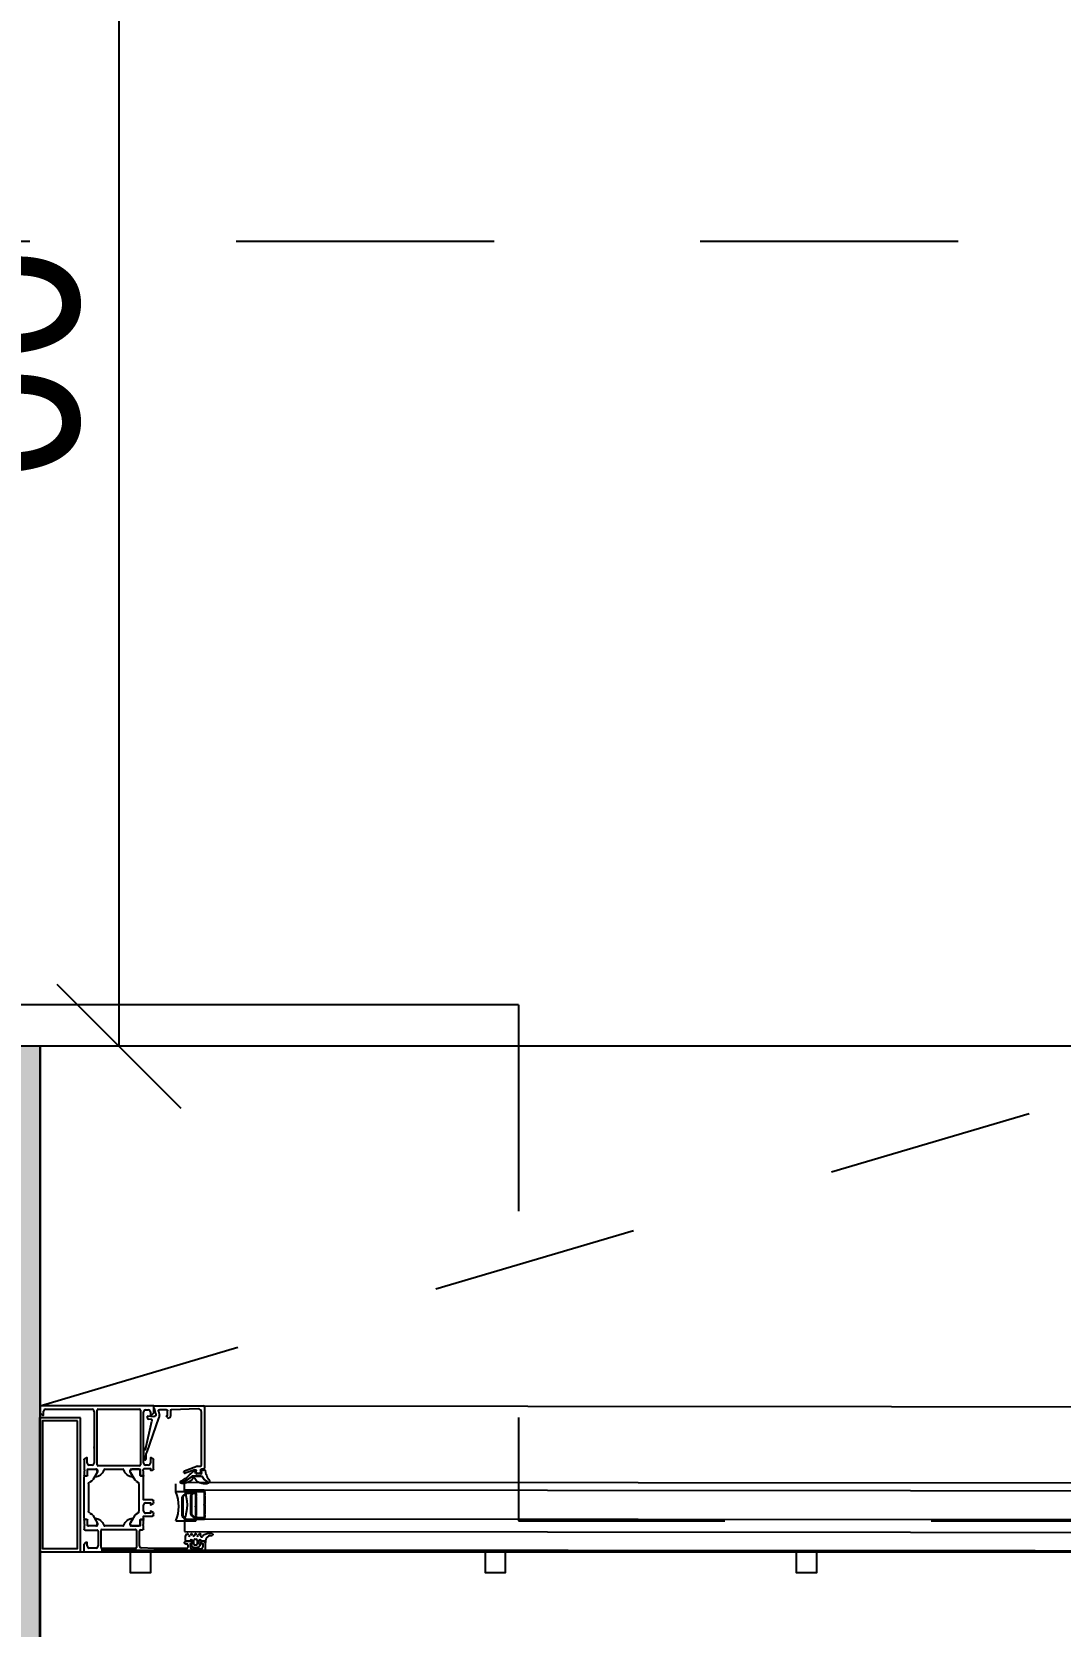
# Model space of a CAD drawing. Header units: metres. Extents: x 493 to 630, y -132 to -15.
# Drawn here: x 515.229 to 515.728, y -92.476 to -91.703 of the extents above; entities that cross this region are included whole.
import ezdxf

# ---------------------------------------------------------------- set-up
doc = ezdxf.new("R2010")
doc.units = ezdxf.units.M
doc.header["$MEASUREMENT"] = 0
doc.header["$PDMODE"] = 3
doc.linetypes.add('HIDDEN', pattern=[0.375, 0.25, -0.125])
doc.linetypes.add('HIDDEN2', pattern=[0.1875, 0.125, -0.0625])
for name, color, linetype in [('a_caramida', 2, 'Continuous'), ('a_cote_50', 9, 'Continuous'), ('a_grinzi', 253, 'HIDDEN'), ('a_pereti_hasuri', 253, 'Continuous'), ('a_punctat', 40, 'HIDDEN2'), ('a_sticla', 4, 'Continuous'), ('a_tamplarie_ferestre', 6, 'Continuous'), ('a_vederi', 74, 'Continuous'), ('a_vederi subtiri', 124, 'Continuous')]:
    doc.layers.add(name, color=color, linetype=linetype)
doc.layers.add('a_suprafete', color=7, linetype='Continuous', plot=False)
doc.styles.get("Standard").update_dxf_attribs({"font": 'ARIALN.TTF'})
doc.dimstyles.new('50 cote', dxfattribs={"dimtxt": 0.09, "dimasz": 0.06, "dimexe": 0, "dimexo": 0, "dimgap": 0.018, "dimtad": 1, "dimdec": 1, "dimlfac": 100, "dimrnd": 0.5, "dimdsep": 46, "dimtxsty": 'Standard', "dimblk": 'OBLIQUE', "dimcen": 0.00045, "dimclrd": 256, "dimclrt": 4, "dimadec": 1, "dimazin": 0, "dimtfac": 1, "dimtdec": 1, "dimtix": 1, "dimtofl": 0, "dimtmove": 0, "dimatfit": 3, "dimldrblk": 'OBLIQUE', "dimfxl": 0, "dimtolj": 1, "dimtzin": 0, "dimarcsym": 0})

# ---------------------------------------------------------------- blocks, each defined once
blk = doc.blocks.new('_Oblique')
at = {"color": 0, "linetype": 'ByBlock', "lineweight": -2}
blk.add_line((-0.5, -0.5), (0.5, 0.5), dxfattribs=at)
blk = doc.blocks.new('*D540')
at = {"layer": 'a_cote_50', "lineweight": -2, "ltscale": 0.3}
blk.add_line((514.92846, -91.42049), (517.47846, -91.42049), dxfattribs=at)
at = {"layer": 'Defpoints', "color": 0, "ltscale": 0.3}
for p in [(517.47846, -91.42049), (514.92846, -91.53453), (517.47846, -91.80453)]:
    blk.add_point(p, dxfattribs=at)
at = {"layer": 'a_cote_50', "lineweight": -2, "ltscale": 0.3, "xscale": 0.06, "yscale": 0.06, "zscale": 0.06, "rotation": 180}
blk.add_blockref('_Oblique', (514.92846, -91.42049), dxfattribs=at)
at = {"layer": 'a_cote_50', "lineweight": -2, "ltscale": 0.3, "xscale": 0.06, "yscale": 0.06, "zscale": 0.06}
blk.add_blockref('_Oblique', (517.47846, -91.42049), dxfattribs=at)
at = {"layer": 'a_cote_50', "color": 4, "ltscale": 0.3, "char_height": 0.09, "attachment_point": 5}
for s, insert in [('\\A1;255', (516.20346, -91.35654)), ('\\A1;42.5', (516.20346, -91.48444))]:
    blk.add_mtext(s, dxfattribs=dict(at, insert=insert))
blk = doc.blocks.new('*D549')
at = {"layer": 'a_cote_50', "lineweight": -2, "ltscale": 0.3}
blk.add_line((515.27161, -91.53453), (515.27161, -92.19453), dxfattribs=at)
at = {"layer": 'Defpoints', "color": 0, "ltscale": 0.3}
for p in [(514.92846, -91.53453), (514.92846, -92.19453), (515.27161, -92.19453)]:
    blk.add_point(p, dxfattribs=at)
at = {"layer": 'a_cote_50', "lineweight": -2, "ltscale": 0.3, "xscale": 0.06, "yscale": 0.06, "zscale": 0.06}
for p, rotation in [((515.27161, -91.53453), 90), ((515.27161, -92.19453), 270)]:
    blk.add_blockref('_Oblique', p, dxfattribs=dict(at, rotation=rotation))
at = {"layer": 'a_cote_50', "color": 4, "ltscale": 0.3, "insert": (515.20766, -91.86453), "char_height": 0.09, "attachment_point": 5, "rotation": 90}
blk.add_mtext('\\A1;66', dxfattribs=at)
blk = doc.blocks.new('__4FAFA3F2_FC5C_44BB_A64D_ECB77A95FE74_')
at = {"layer": 'a_vederi subtiri'}
for p, q in [((-125.45, 67), (-125.45, 71)), ((-125.01, 71), (-125.01, 67)), ((-125.01, 66.81), (-125.01, 70.75)), ((-124.7, 66.81), (-124.7, 70.75)), ((-124.36, 71.5), (-123.26, 71.5)), ((-124.36, 71.14), (-119.03, 71.14)), ((-123.26, 71.5), (-123.04, 71.25)), ((-123.04, 71.25), (-122.83, 71.5)), ((-122.83, 71.5), (-118.89, 71.5)), ((-118.01, 71.5), (-114.08, 71.5)), ((-117.87, 71.14), (-112.54, 71.14)), ((-114.08, 71.5), (-113.86, 71.25)), ((-113.86, 71.25), (-113.64, 71.5)), ((-113.64, 71.5), (-112.54, 71.5)), ((-112.2, 70.75), (-112.2, 66.81)), ((-111.89, 67), (-111.89, 71)), ((-111.89, 70.75), (-111.89, 66.81)), ((-111.45, 71), (-111.45, 67)), ((-125.45, 61.5), (-125.45, 67)), ((-125.01, 67), (-125.01, 66.81)), ((-124.82, 66.28), (-123.45, 64.72)), ((-123.45, 64.72), (-124.82, 66.28)), ((-123.23, 64.97), (-124.6, 66.53)), ((-113.91, 64.86), (-122.99, 64.86)), ((-122.99, 64.5), (-113.91, 64.5)), ((-113.91, 64.5), (-122.99, 64.5)), ((-112.3, 66.53), (-113.67, 64.97)), ((-113.45, 64.72), (-112.08, 66.28)), ((-112.08, 66.28), (-113.45, 64.72)), ((-111.89, 66.81), (-111.89, 67)), ((-111.45, 67), (-111.45, 61.5))]:
    blk.add_line(p, q, dxfattribs=at)
at = {"layer": 'a_vederi subtiri', "extrusion": (2e-16, 2e-16, -1)}
for centre, radius, start, end in [((125.23, 71.03), 0.221, 352.37185, 187.62815), ((124.31, 70.79), 0.708, 356.44057, 85.93128), ((124.33, 70.77), 0.368, 356.44057, 85.93128), ((118.45, 71.68), 0.787, 223.03501, 316.96499), ((118.45, 71.76), 0.512, 210.75551, 329.24449), ((112.59, 70.79), 0.708, 94.06872, 183.55943), ((112.57, 70.77), 0.368, 94.06872, 183.55943), ((111.67, 71.03), 0.221, 352.37185, 187.62815), ((125.23, 66.97), 0.221, 172.37185, 7.62815), ((125.23, 66.97), 0.221, 172.37185, 7.62815), ((118.45, 44.3), 18.57, 67.85274, 112.14726), ((124.2, 66.8), 0.808, 319.63799, 0.51725), ((124.2, 66.8), 0.808, 319.63799, 0.51725), ((124.28, 66.81), 0.42, 319.63799, 0.51725), ((122.98, 65.12), 0.618, 270.77303, 319.8915), ((122.98, 65.12), 0.618, 270.77303, 319.8915), ((122.99, 65.18), 0.321, 270.77303, 319.8915), ((113.91, 65.18), 0.321, 220.1085, 269.22697), ((113.92, 65.12), 0.618, 220.1085, 269.22697), ((113.92, 65.12), 0.618, 220.1085, 269.22697), ((112.62, 66.81), 0.42, 179.48275, 220.36201), ((112.7, 66.8), 0.808, 179.48275, 220.36201), ((112.7, 66.8), 0.808, 179.48275, 220.36201), ((111.67, 66.97), 0.221, 172.37185, 7.62815), ((111.67, 66.97), 0.221, 172.37185, 7.62815)]:
    blk.add_arc(centre, radius, start, end, dxfattribs=at)
blk = doc.blocks.new('tampalrie subsol')
at = {"layer": 'a_punctat', "ltscale": 0.5}
blk.add_line((515.23343, -92.36881), (516.16597, -92.09327), dxfattribs=at)
at = {"layer": 'a_sticla'}
for points in [[(515.30344, -92.40581), (516.18309, -92.40651), (516.18309, -92.41051), (515.30344, -92.40981)], [(515.30344, -92.42981), (516.18309, -92.43051), (516.18309, -92.42451), (515.30344, -92.42381)]]:
    blk.add_lwpolyline(points, close=True, dxfattribs=at)
at = {"layer": 'a_tamplarie_ferestre', "extrusion": (8.75965e-20, 1.5e-15, -1)}
blk.add_line((515.28858, -92.36883), (515.31265, -92.36883), dxfattribs=at)
at = {"layer": 'a_tamplarie_ferestre', "extrusion": (2.00012e-16, 2.00051e-16, -1)}
for points in [[(-515.28688, -92.37183), (-515.28688, -92.37333), (-515.28748, -92.37333), (-515.28858, -92.37223), (-515.28858, -92.36883), (-515.23343, -92.36881), (-515.23343, -92.37221), (-515.23453, -92.37331), (-515.23513, -92.37331), (-515.23513, -92.37151)], [(-515.23613, -92.37051), (-515.25858, -92.37053)], [(-515.25958, -92.37153), (-515.25957, -92.38859)], [(-515.26107, -92.39739), (-515.26108, -92.37093)], [(-515.26158, -92.37043), (-515.28158, -92.37043)], [(-515.28208, -92.37093), (-515.28207, -92.3974)], [(-515.28357, -92.3886), (-515.28358, -92.37183)], [(-515.28458, -92.37083), (-515.28588, -92.37083)], [(-515.25957, -92.38959), (-515.25957, -92.39659)], [(-515.28357, -92.3966), (-515.28357, -92.3896)], [(-515.25477, -92.39509), (-515.25477, -92.39959)], [(-515.25477, -92.40059), (-515.25477, -92.40247)], [(-515.25497, -92.39987), (-515.25497, -92.40032)], [(-515.25627, -92.39659), (-515.25627, -92.39409), (-515.25577, -92.39409)], [(-515.25635, -92.40247), (-515.25635, -92.39971)], [(-515.25638, -92.4025), (-515.25638, -92.4001)], [(-515.25647, -92.39959), (-515.26077, -92.39959)], [(-515.25689, -92.3996), (-515.26036, -92.3996)], [(-515.25857, -92.39759), (-515.25727, -92.39759)], [(-515.26127, -92.40009), (-515.26127, -92.40079), (-515.25989, -92.40319)], [(-515.28157, -92.3979), (-515.26157, -92.39789)], [(-515.2648, -92.39959), (-515.27353, -92.39959)], [(-515.27846, -92.4032), (-515.27707, -92.40079), (-515.27707, -92.40009)], [(-515.27757, -92.39959), (-515.28187, -92.39959)], [(-515.28146, -92.3996), (-515.27799, -92.3996)], [(-515.28196, -92.40251), (-515.28196, -92.40011)], [(-515.28199, -92.39971), (-515.28199, -92.40248)], [(-515.28337, -92.40032), (-515.28337, -92.39987)], [(-515.28357, -92.40248), (-515.28357, -92.4006)], [(-515.28387, -92.3993), (-515.28687, -92.3993), (-515.28687, -92.4001), (-515.28787, -92.4001)], [(-515.28587, -92.3976), (-515.28457, -92.3976)], [(-515.28737, -92.3941), (-515.28687, -92.3941), (-515.28687, -92.3966)], [(-515.28837, -92.3996), (-515.28837, -92.3951)], [(-515.25477, -92.42338), (-515.25477, -92.4033)], [(-515.25507, -92.40277), (-515.25605, -92.40277)], [(-515.25527, -92.4028), (-515.25608, -92.4028)], [(-515.25697, -92.40671), (-515.25697, -92.41998)], [(-515.25836, -92.40534), (-515.25747, -92.40584)], [(-515.26106, -92.40113), (-515.25896, -92.40477)], [(-515.27729, -92.40113), (-515.27938, -92.40477)], [(-515.2783, -92.40339), (-515.27834, -92.40339)], [(-515.27998, -92.40534), (-515.28086, -92.40584)], [(-515.28137, -92.40671), (-515.28137, -92.41998)], [(-515.28307, -92.40281), (-515.28226, -92.40281)], [(-515.28229, -92.40278), (-515.28327, -92.40278)], [(-515.28787, -92.4144), (-515.28357, -92.4144), (-515.28357, -92.40331)], [(-515.28457, -92.4159), (-515.28687, -92.4159), (-515.28687, -92.4169), (-515.28763, -92.41669)], [(-515.28837, -92.41573), (-515.28837, -92.4149)], [(-515.25747, -92.42085), (-515.25836, -92.42135)], [(-515.25896, -92.42192), (-515.26106, -92.42555)], [(-515.25989, -92.4235), (-515.26127, -92.42589), (-515.26127, -92.42659)], [(-515.27707, -92.42659), (-515.27707, -92.42589), (-515.27845, -92.4235)], [(-515.27938, -92.42192), (-515.27728, -92.42555)], [(-515.28086, -92.42085), (-515.27998, -92.42135)], [(-515.28357, -92.4199), (-515.28357, -92.4169)], [(-515.28357, -92.42339), (-515.28357, -92.4224), (-515.28787, -92.4224)], [(-515.28763, -92.4201), (-515.28687, -92.4199), (-515.28687, -92.4209), (-515.28457, -92.4209)], [(-515.28837, -92.4219), (-515.28837, -92.42106)], [(-515.25477, -92.42421), (-515.25477, -92.42609)], [(-515.25477, -92.42709), (-515.25477, -92.42859)], [(-515.25497, -92.42637), (-515.25497, -92.42682)], [(-515.25605, -92.42391), (-515.25507, -92.42391)], [(-515.25608, -92.42388), (-515.25527, -92.42388)], [(-515.25527, -92.42909), (-515.26107, -92.42909)], [(-515.25635, -92.42697), (-515.25635, -92.42421)], [(-515.25638, -92.42658), (-515.25638, -92.42418)], [(-515.26077, -92.42709), (-515.25647, -92.42709)], [(-515.26036, -92.42708), (-515.25688, -92.42708)], [(-515.26157, -92.42959), (-515.26157, -92.43679)], [(-515.26297, -92.43749), (-515.26297, -92.42929)], [(-515.26347, -92.42879), (-515.27967, -92.42879)], [(-515.27357, -92.42709), (-515.26477, -92.42709)], [(-515.28187, -92.4271), (-515.27757, -92.42709)], [(-515.27798, -92.42708), (-515.28146, -92.42708)], [(-515.28017, -92.42929), (-515.28017, -92.43749)], [(-515.28157, -92.43665), (-515.28157, -92.4295)], [(-515.28196, -92.42659), (-515.28196, -92.42419)], [(-515.28199, -92.42422), (-515.28199, -92.42698)], [(-515.28207, -92.429), (-515.28307, -92.429)], [(-515.28226, -92.42389), (-515.28307, -92.42389)], [(-515.28327, -92.42392), (-515.28229, -92.42392)], [(-515.28337, -92.42682), (-515.28337, -92.42637)], [(-515.28357, -92.4261), (-515.28357, -92.42422)], [(-515.28357, -92.4285), (-515.28357, -92.4271)], [(-515.25627, -92.43679), (-515.25627, -92.43509), (-515.25567, -92.43509), (-515.25457, -92.43619), (-515.25457, -92.43959), (-515.31307, -92.4396)], [(-515.26057, -92.43779), (-515.25727, -92.43779)], [(-515.27967, -92.43799), (-515.26347, -92.43799)], [(-515.30447, -92.438), (-515.28857, -92.438), (-515.28251, -92.43765)], [(-515.30347, -92.4351), (-515.30347, -92.4353)], [(-515.30677, -92.4346), (-515.30397, -92.4346)], [(-515.30397, -92.4358), (-515.30447, -92.4358)], [(-515.30497, -92.4363), (-515.30497, -92.4375)], [(-515.30627, -92.4373), (-515.30627, -92.4356), (-515.30727, -92.4356), (-515.30727, -92.4351)], [(-515.31127, -92.4383), (-515.30727, -92.4383)], [(-515.31127, -92.4351), (-515.31127, -92.4356), (-515.31227, -92.4356), (-515.31227, -92.4373)], [(-515.31307, -92.4346), (-515.31177, -92.4346)], [(-515.31357, -92.4391), (-515.31357, -92.4351)]]:
    blk.add_lwpolyline(points, dxfattribs=at)
at = {"layer": 'a_tamplarie_ferestre', "extrusion": (8.75965e-20, 1.5e-15, -1)}
for points in [[(-515.31315, -92.36929), (-515.31314, -92.3991)], [(-515.28557, -92.37482), (-515.28557, -92.37388)], [(-515.28568, -92.37378), (-515.28852, -92.37404)], [(-515.28958, -92.37278), (-515.28887, -92.37016)], [(-515.29076, -92.37142), (-515.29128, -92.37336)], [(-515.29477, -92.37079), (-515.29124, -92.37079)], [(-515.29504, -92.37432), (-515.29467, -92.37369), (-515.29527, -92.37369), (-515.29527, -92.37129)], [(-515.28376, -92.39296), (-515.28376, -92.38967)], [(-515.28416, -92.39479), (-515.28416, -92.39367)], [(-515.30347, -92.40031), (-515.30946, -92.39813)], [(-515.30847, -92.39987), (-515.30381, -92.40157)], [(-515.30914, -92.4011), (-515.30914, -92.40034)], [(-515.31114, -92.4001), (-515.31114, -92.4011)], [(-515.31264, -92.3996), (-515.31164, -92.3996)], [(-515.30314, -92.4011), (-515.30314, -92.40078)], [(-515.31064, -92.4016), (-515.30964, -92.4016)]]:
    blk.add_lwpolyline(points, dxfattribs=at)
at = {"layer": 'a_tamplarie_ferestre'}
for points in [[(515.25309, -92.37461), (515.23309, -92.37461), (515.23307, -92.43958), (515.25307, -92.43958)], [(515.25159, -92.37611), (515.23459, -92.37611), (515.23457, -92.43808), (515.25157, -92.43808)]]:
    blk.add_lwpolyline(points, close=True, dxfattribs=at)
at = {"layer": 'a_tamplarie_ferestre', "extrusion": (8.75965e-20, 1.5e-15, -1)}
for points in [[(-515.28393, -92.3896), (-515.28428, -92.38998, -0.49304), (-515.28459, -92.39002), (-515.28759, -92.37627, -0.637079), (-515.28728, -92.37542), (-515.28603, -92.37532)], [(-515.29089, -92.37481), (-515.28524, -92.39121, -0.198912), (-515.28466, -92.39263), (-515.28466, -92.39479)], [(-515.30963, -92.3981), (-515.31114, -92.3981, -0.414205), (-515.31164, -92.3976), (-515.31165, -92.37186, -0.426752), (-515.31009, -92.37036), (-515.29705, -92.37077, -0.401735), (-515.29657, -92.37127), (-515.29657, -92.3741)]]:
    blk.add_lwpolyline(points, format="xyb", dxfattribs=at)
at = {"layer": 'a_tamplarie_ferestre'}
for centre, radius, start, end in [((515.31265, -92.36933), 0.0005, 359.99687, 89.99634), ((515.23613, -92.37151), 0.001, 89.99997, 179.99345), ((515.25858, -92.37153), 0.001, 359.997, 89.99631), ((515.26158, -92.37093), 0.0005, 89.99697, 179.99634), ((515.28158, -92.37093), 0.0005, 359.99697, 89.99634), ((515.28458, -92.37183), 0.001, 89.99979, 179.99395), ((515.28567, -92.37388), 0.0001, 84.94328, 179.99665), ((515.28607, -92.37482), 0.0005, 179.99682, 264.99689), ((515.28588, -92.37183), 0.001, 0.00204, 89.9917), ((515.28983, -92.37375), 0.0015, 314.99586, 14.99645), ((515.29577, -92.37398), 0.000809, 205.09356, 351.17728), ((515.25905, -92.38909), 0.000725, 316.39252, 43.60079), ((515.2841, -92.3891), 0.000725, 136.38508, 223.60823), ((515.28386, -92.38967), 0.0001, 42.1407, 179.99665), ((515.25469, -92.39986), 0.000279, 358.83206, 73.57678), ((515.25469, -92.40033), 0.000279, 286.42125, 1.15952), ((515.25727, -92.39659), 0.001, 179.99773, 269.99547), ((515.25647, -92.39971), 0.00012, 89.99655, 179.99665), ((515.25689, -92.40011), 0.000505, 89.42908, 179.42969), ((515.25857, -92.39659), 0.001, 269.99487, 359.99843), ((515.26022, -92.40059), 0.001, 327.26964, 81.81505), ((515.26077, -92.40009), 0.0005, 359.99605, 89.99813), ((515.26157, -92.39739), 0.0005, 179.99697, 269.99634), ((515.2648, -92.40009), 0.0005, 89.99665, 163.04225), ((515.27353, -92.40009), 0.0005, 17.28621, 89.99665), ((515.27757, -92.40009), 0.0005, 89.99518, 179.99726), ((515.28157, -92.3974), 0.0005, 269.99697, 359.99634), ((515.28187, -92.39971), 0.00012, 359.99665, 89.99675), ((515.28365, -92.39986), 0.000279, 106.41653, 181.16124), ((515.28365, -92.40033), 0.000279, 178.83378, 253.57206), ((515.28457, -92.3966), 0.001, 180.00002, 269.99329), ((515.28387, -92.3996), 0.0003, 90.02579, 179.97102), ((515.28408, -92.39297), 0.000319, 178.9604, 239.24281), ((515.28441, -92.3948), 0.00025, 176.44126, 3.55205), ((515.28587, -92.3966), 0.001, 270.00167, 359.99165), ((515.30364, -92.40078), 0.0005, 110.00691, 179.99665), ((515.30963, -92.3986), 0.0005, 89.99665, 110.00691), ((515.31264, -92.3991), 0.0005, 269.99781, 359.99572), ((515.25527, -92.4033), 0.0005, 89.99635, 179.99696), ((515.25766, -92.40402), 0.0015, 297.99091, 329.99666), ((515.28037, -92.40671), 0.001, 359.99417, 60.68782), ((515.28226, -92.40251), 0.0003, 179.99417, 269.99417), ((515.30364, -92.4011), 0.0005, 179.99665, 290.00807), ((515.30964, -92.4011), 0.0005, 179.99754, 269.99576), ((515.31064, -92.4011), 0.0005, 269.99735, 359.99618), ((515.28457, -92.4169), 0.001, 90.00296, 179.98991), ((515.25527, -92.42338), 0.0005, 179.99635, 269.99696), ((515.25766, -92.42267), 0.0015, 29.99665, 62.0024), ((515.28037, -92.41998), 0.001, 299.30053, 359.99417), ((515.28457, -92.4199), 0.001, 179.99518, 269.99857), ((515.25469, -92.42636), 0.000279, 358.83378, 73.57206), ((515.25469, -92.42683), 0.000279, 286.41653, 1.16124), ((515.25647, -92.42697), 0.00012, 179.99665, 269.99665), ((515.25688, -92.42658), 0.0005, 179.99635, 269.99696), ((515.26021, -92.42609), 0.001, 278.17826, 32.72367), ((515.26077, -92.42659), 0.0005, 269.99665, 359.99665), ((515.26107, -92.42959), 0.0005, 359.99624, 89.99707), ((515.26347, -92.42929), 0.0005, 89.99665, 179.99665), ((515.26477, -92.42659), 0.0005, 197.74365, 269.99665), ((515.27357, -92.42659), 0.0005, 269.99665, 342.24966), ((515.27757, -92.42659), 0.0005, 179.99665, 269.99665), ((515.27967, -92.42929), 0.0005, 359.99665, 89.99665), ((515.28207, -92.4295), 0.0005, 89.99665, 179.99665), ((515.28187, -92.42698), 0.00012, 269.99665, 359.99665), ((515.28226, -92.42419), 0.0003, 89.99417, 179.99417), ((515.28365, -92.42636), 0.000279, 106.42125, 181.15952), ((515.28365, -92.42683), 0.000279, 178.83206, 253.57678), ((515.25727, -92.43679), 0.001, 179.99487, 269.99843), ((515.26057, -92.43679), 0.001, 269.99779, 359.99552), ((515.26347, -92.43749), 0.0005, 179.99665, 269.99665), ((515.27967, -92.43749), 0.0005, 269.99665, 359.99665), ((515.28257, -92.43665), 0.001, 179.99598, 266.72738), ((515.30447, -92.4363), 0.0005, 359.99697, 89.99634), ((515.30447, -92.4375), 0.0005, 269.99624, 359.99708), ((515.30727, -92.4373), 0.001, 179.99394, 269.99761), ((515.31127, -92.4373), 0.001, 269.99913, 359.99418)]:
    blk.add_arc(centre, radius, start, end, dxfattribs=at)
at = {"layer": 'a_tamplarie_ferestre', "extrusion": (8.75965e-20, 1.5e-15, -1)}
for centre, radius, start, end in [((-515.28861, -92.37304), 0.001, 165.00317, 275.00343), ((-515.28839, -92.37029), 0.0005, 113.24295, 164.99885), ((-515.29124, -92.37129), 0.0005, 345.00404, 90.00049), ((-515.29477, -92.37129), 0.0005, 90.00323, 180.00367), ((-515.28366, -92.39367), 0.0005, 120.75719, 180.00336), ((-515.30864, -92.40034), 0.0005, 70.06494, 179.9605), ((-515.31164, -92.4001), 0.0005, 0.00312, 90.00357)]:
    blk.add_arc(centre, radius, start, end, dxfattribs=at)
at = {"layer": 'a_tamplarie_ferestre', "extrusion": (2.00012e-16, 2.00051e-16, -1)}
for centre, radius, start, end in [((-515.25577, -92.39509), 0.001, 0.00531, 90.00138), ((-515.25965, -92.39852), 0.00488, 196.95775, 265.66369), ((-515.27871, -92.39848), 0.00492, 274.74019, 342.71379), ((-515.27813, -92.40059), 0.001, 327.27881, 81.82422), ((-515.28146, -92.40011), 0.0005, 90.00552, 180.00613), ((-515.28737, -92.3951), 0.001, 90.00836, 179.99833), ((-515.28787, -92.3996), 0.0005, 180.0007, 270.00687), ((-515.25507, -92.40247), 0.0003, 270.00335, 0.00335), ((-515.25605, -92.40247), 0.0003, 180.00335, 270.00335), ((-515.25608, -92.4025), 0.0003, 180.00335, 270.00335), ((-515.25797, -92.40671), 0.001, 0.00339, 60.00346), ((-515.26001, -92.40326), 0.000137, 265.66369, 30.00326), ((-515.27833, -92.40326), 0.000139, 155.94308, 266.61652), ((-515.28068, -92.40402), 0.0015, 298.00008, 330.00583), ((-515.28229, -92.40248), 0.0003, 270.00335, 0.00335), ((-515.28307, -92.40331), 0.0005, 90.00583, 180.00583), ((-515.28327, -92.40248), 0.0003, 180.00335, 270.00335), ((-515.28737, -92.41573), 0.001, 180.03853, 254.95229), ((-515.28787, -92.4149), 0.0005, 90.00503, 180.00079), ((-515.25797, -92.41998), 0.001, 300.00323, 0.0033), ((-515.26001, -92.42343), 0.000138, 330.00335, 95.62592), ((-515.25953, -92.42827), 0.005, 95.62592, 162.25635), ((-515.27881, -92.42827), 0.005, 17.75034, 84.38077), ((-515.27833, -92.42343), 0.000138, 84.38077, 210.00335), ((-515.28068, -92.42267), 0.0015, 30.00582, 62.01157), ((-515.28307, -92.42339), 0.0005, 180.00583, 270.00583), ((-515.28737, -92.42107), 0.001, 105.06615, 179.95813), ((-515.28787, -92.4219), 0.0005, 180.00675, 270.00082), ((-515.25507, -92.42421), 0.0003, 0.00335, 90.00335), ((-515.25527, -92.42859), 0.0005, 270.00176, 0.00493), ((-515.25605, -92.42421), 0.0003, 90.00335, 180.00335), ((-515.25608, -92.42418), 0.0003, 90.00335, 180.00335), ((-515.27813, -92.42609), 0.001, 278.18743, 32.73284), ((-515.28146, -92.42659), 0.0005, 180.00552, 270.00613), ((-515.28229, -92.42422), 0.0003, 0.00335, 90.00335), ((-515.28307, -92.4285), 0.0005, 180.00335, 270.00335), ((-515.28327, -92.42422), 0.0003, 90.00335, 180.00335), ((-515.30397, -92.4351), 0.0005, 0.00176, 90.00493), ((-515.30397, -92.4353), 0.0005, 270.00187, 0.00482), ((-515.30677, -92.4351), 0.0005, 90.00893, 179.99776), ((-515.31177, -92.4351), 0.0005, 359.99753, 90.00567), ((-515.31307, -92.4351), 0.0005, 90.00293, 180.00376), ((-515.31307, -92.4391), 0.0005, 180.00293, 270.00376)]:
    blk.add_arc(centre, radius, start, end, dxfattribs=at)
at = {"layer": 'a_vederi subtiri'}
blk.add_line((515.29927, -92.4106), (515.29927, -92.4066), dxfattribs=at)
for points in [[(515.29353, -92.36882), (516.17504, -92.36963), (516.17504, -92.31451), (516.07434, -92.31451), (516.07434, -92.32183), (516.15546, -92.32183), (516.15546, -92.36951)], [(515.30826, -92.4005), (515.308, -92.4005)], [(515.3132, -92.40005), (515.3118, -92.40032)], [(515.31399, -92.40221), (515.31355, -92.40028)], [(515.30469, -92.40475), (515.30678, -92.4032)], [(515.30678, -92.4032), (515.30469, -92.40475)], [(515.30738, -92.403), (515.31141, -92.403)], [(515.31141, -92.403), (515.30738, -92.403)], [(515.3089, -92.4017), (515.30854, -92.40069)], [(515.31138, -92.4019), (515.30919, -92.4019)], [(515.31156, -92.40066), (515.31168, -92.40156)], [(515.31241, -92.40655), (515.31447, -92.40655)], [(515.3145, -92.40605), (515.31453, -92.40654)], [(515.31453, -92.40655), (515.3145, -92.40606)], [(516.16859, -92.43951), (515.26303, -92.43882)]]:
    blk.add_lwpolyline(points, dxfattribs=at)
at = {"layer": 'a_vederi subtiri', "extrusion": (2.00018e-16, 3.00051e-16, -1)}
for points in [[(-515.30448, -92.43098), (-515.30382, -92.432), (-515.30382, -92.434)], [(-515.30544, -92.43173), (-515.30519, -92.43106)], [(-515.30644, -92.43107), (-515.30619, -92.43173)], [(-515.30744, -92.43173), (-515.30719, -92.43107)], [(-515.30844, -92.43107), (-515.30819, -92.43173)], [(-515.30944, -92.43173), (-515.30919, -92.43107)], [(-515.31044, -92.43107), (-515.31019, -92.43173)], [(-515.31122, -92.4319), (-515.31122, -92.43121)], [(-515.31686, -92.4308), (-515.31446, -92.4308)], [(-515.30412, -92.4343), (-515.30622, -92.4343)], [(-515.3066, -92.43641), (-515.30764, -92.43745)], [(-515.30722, -92.4343), (-515.30722, -92.43561)], [(-515.308, -92.4376), (-515.30964, -92.4376)], [(-515.30802, -92.4359), (-515.30802, -92.434)], [(-515.30852, -92.4335), (-515.30912, -92.4335)], [(-515.30912, -92.4364), (-515.30852, -92.4364)], [(-515.30962, -92.434), (-515.30962, -92.4359)], [(-515.30999, -92.43745), (-515.31103, -92.43641)], [(-515.31042, -92.43561), (-515.31042, -92.4343)], [(-515.31142, -92.4343), (-515.31332, -92.4343), (-515.31332, -92.4352)], [(-515.3127, -92.43157), (-515.31209, -92.43223)], [(-515.31372, -92.4348), (-515.3138, -92.43383)], [(-515.31577, -92.43178), (-515.31685, -92.43165)]]:
    blk.add_lwpolyline(points, dxfattribs=at)
at = {"layer": 'a_vederi subtiri', "extrusion": (3.66023e-24, 6.27398e-20, -1)}
for centre, radius, start, end in [((-515.31725, -92.41222), 0.015, 43.77522, 50.99512), ((-515.308, -92.4008), 0.0003, 50.99512, 90.00335), ((-515.30826, -92.4008), 0.0003, 90.00335, 160.0159), ((-515.31186, -92.40062), 0.0003, 351.88535, 79.00925), ((-515.31326, -92.40035), 0.0003, 77.64686, 167.23812), ((-515.30213, -92.40584), 0.000698, 353.55082, 73.06219), ((-515.30108, -92.39983), 0.0061, 233.70018, 266.60584), ((-515.30213, -92.40585), 0.000698, 269.60582, 353.55082), ((-515.30218, -92.39956), 0.00699, 218.57187, 270.33598), ((-515.30738, -92.404), 0.001, 52.98787, 90.00335), ((-515.31224, -92.40238), 0.00413, 276.36021, 335.88689), ((-515.31141, -92.404), 0.001, 90.00335, 158.60689), ((-515.31241, -92.40355), 0.003, 269.98646, 282.01716), ((-515.31583, -92.40167), 0.004, 297.72365, 330.67465), ((-515.3135, -92.4061), 0.001, 117.72365, 177.27835), ((-515.31444, -92.40539), 0.00116, 265.47176, 268.25109), ((-515.31444, -92.40539), 0.00116, 135.57263, 265.47176)]:
    blk.add_arc(centre, radius, start, end, dxfattribs=at)
at = {"layer": 'a_vederi subtiri'}
for centre, radius, start, end in [((515.30108, -92.39984), 0.0061, 273.39416, 306.29982), ((515.29458, -92.39058), 0.01634, 296.73601, 316.44552), ((515.30738, -92.404), 0.001, 89.99665, 127.01213), ((515.30802, -92.40421), 0.000476, 17.91272, 141.42813), ((515.30919, -92.4016), 0.0003, 199.99649, 269.99665), ((515.31138, -92.4016), 0.0003, 269.99665, 7.20433), ((515.31141, -92.404), 0.001, 21.39311, 89.99665), ((515.31583, -92.40168), 0.004, 209.32535, 242.27635), ((515.3135, -92.4061), 0.001, 2.72165, 62.27635), ((515.31894, -92.40108), 0.00508, 192.84854, 223.55537), ((515.30582, -92.43158), 0.0004, 200.96206, 339.03125), ((515.30672, -92.4343), 0.0005, 0.05325, 179.94006), ((515.30692, -92.43561), 0.0003, 260.25869, 359.99665), ((515.30782, -92.43158), 0.0004, 200.96206, 339.03125), ((515.30852, -92.434), 0.0005, 89.99634, 179.99697), ((515.30852, -92.4359), 0.0005, 180.01629, 269.97702), ((515.30912, -92.434), 0.0005, 0.01299, 89.98031), ((515.30912, -92.4359), 0.0005, 270.01713, 359.97618), ((515.30982, -92.43158), 0.0004, 200.96206, 339.03125), ((515.31092, -92.4343), 0.0005, 0.05328, 179.94002), ((515.31072, -92.43561), 0.0003, 179.99665, 279.7363), ((515.31172, -92.4319), 0.0005, 180.05448, 317.95871), ((515.31604, -92.43401), 0.00225, 96.7184, 175.3978)]:
    blk.add_arc(centre, radius, start, end, dxfattribs=at)
at = {"layer": 'a_vederi subtiri', "extrusion": (2.00018e-16, 3.00051e-16, -1)}
for centre, radius, start, end in [((-515.30482, -92.4312), 0.0004, 33.17811, 159.03794), ((-515.30682, -92.43121), 0.0004, 20.96875, 159.03794), ((-515.30882, -92.43121), 0.0004, 20.96875, 159.03794), ((-515.31082, -92.43121), 0.0004, 20.96875, 180.00335), ((-515.31446, -92.4332), 0.0024, 42.67688, 90.00335), ((-515.31686, -92.43123), 0.000426, 90.20706, 270.87615), ((-515.30412, -92.434), 0.000299, 269.77297, 0.23372), ((-515.30682, -92.4362), 0.0003, 315.11466, 99.74131), ((-515.308, -92.4371), 0.0005, 270.00335, 315.00324), ((-515.30964, -92.4371), 0.0005, 225.00346, 270.00335), ((-515.31082, -92.4362), 0.0003, 80.2637, 224.89375), ((-515.31332, -92.4348), 0.000399, 179.90805, 270.09864)]:
    blk.add_arc(centre, radius, start, end, dxfattribs=at)
at = {"xscale": -0.001000000000008328, "yscale": 0.001000000000008328, "zscale": 0.001000000000008328}
for p, rotation in [((515.23777, -92.29914), 269.9966540607937), ((515.24193, -92.29836), 270.0033459392066)]:
    blk.add_blockref('__4FAFA3F2_FC5C_44BB_A64D_ECB77A95FE74_', p, dxfattribs=dict(at, rotation=rotation))

msp = doc.modelspace()

# ---------------------------------------------------------------- hatches: boundary and pattern name
at = {"layer": 'a_pereti_hasuri', "ltscale": 0.3}
h = msp.add_hatch(dxfattribs=at)
h.set_pattern_fill('ANSI33', color=256, scale=0.25, style=0)
h.set_pattern_definition([(45, (-4876.954644, 8292.469365), (-0.04419417382, 0.04419417382), []), (45, (-4876.91045, 8292.469365), (-0.04419417382, 0.04419417382), [0.03125, -0.015625])])
h.paths.add_polyline_path([(515.41347, -80.08953), (515.18778, -80.08953), (515.18778, -85.58953), (515.93778, -85.58953), (515.93778, -85.92453), (515.04778, -85.92453), (515.04778, -89.43453), (515.82778, -89.43453), (515.82778, -89.73453), (515.09778, -89.73453), (515.09778, -89.84453), (514.52278, -89.84453), (514.52278, -79.86453), (514.22479, -79.86453), (514.22479, -79.38958), (515.41347, -79.38958)])
h.paths.add_polyline_path([(511.21479, -79.38958), (511.21479, -79.87453), (511.51479, -79.87453), (511.51479, -80.29453), (511.96479, -80.29453), (511.96479, -79.86453), (512.26479, -79.86453), (512.26479, -79.38958)])
h.paths.add_polyline_path([(509.25479, -79.38958), (504.21498, -79.38958), (504.84374, -83.8123), (505.39114, -83.7324), (505.38017, -83.65453), (507.34017, -83.65453), (507.34017, -84.21453), (507.63017, -84.21453), (507.63017, -84.4319), (507.80846, -84.4319), (507.80846, -82.46934), (507.67005, -82.46934), (507.67005, -82.69914), (507.54005, -82.69914), (507.54005, -83.17914), (505.31005, -83.17914), (504.82005, -79.72914), (507.53005, -79.72914), (507.53005, -80.02414), (507.67005, -80.02414), (507.67005, -81.46934), (507.80846, -81.46934), (507.80846, -79.72914), (508.50479, -79.72914), (508.50479, -80.31453), (508.95479, -80.31453), (508.95479, -79.87453), (509.25479, -79.87453)])
h.paths.add_polyline_path([(505.82553, -86.81701), (505.57243, -85.01972), (505.02671, -85.09937), (505.28217, -86.89631)])
h.paths.add_polyline_path([(506.20971, -89.54007), (506.18993, -89.40453), (507.3665, -89.40453), (507.3665, -89.55453), (508.55926, -89.55453), (508.55926, -90.70453), (508.90846, -90.70453), (508.90846, -89.42453), (507.80846, -89.42453), (507.80846, -85.37453), (507.63017, -85.37453), (507.63017, -88.09453), (507.32712, -88.09453), (507.32712, -88.67453), (506.08712, -88.67453), (506.00682, -88.10432), (505.46515, -88.18338), (505.66923, -89.61896)])
h.paths.add_polyline_path([(509.21346, -92.79458), (509.21346, -91.95453), (508.90846, -91.95453), (508.90846, -91.53453), (508.4665, -91.53453), (508.4665, -91.98453), (507.8165, -91.98453), (507.8165, -91.28453), (507.3665, -91.28453), (507.3665, -91.98453), (506.5665, -91.98453), (506.39747, -90.82644), (505.85221, -90.90603), (506.12025, -92.79458)])
h.paths.add_polyline_path([(512.20346, -92.79458), (512.20346, -91.98453), (511.91846, -91.98453), (511.91846, -91.53453), (511.45846, -91.53453), (511.45846, -91.95453), (511.16346, -91.95453), (511.16346, -92.79458)])
h.paths.add_polyline_path([(515.23346, -92.79458), (515.23346, -92.19453), (514.92846, -92.19453), (514.92846, -91.53453), (514.44846, -91.53453), (514.44846, -91.98453), (514.15346, -91.98453), (514.15346, -92.79458)])

# ---------------------------------------------------------------- linework, layer by layer
at = {"layer": 'a_caramida', "ltscale": 0.3}
msp.add_lwpolyline([(515.23346, -92.79458), (515.23346, -92.19453), (514.92846, -92.19453), (514.92846, -91.53453), (514.44846, -91.53453), (514.44846, -91.98453), (514.15346, -91.98453), (514.15346, -92.79458)], close=True, dxfattribs=at)
at = {"layer": 'a_cote_50', "ltscale": 0.3}
for points in [[(515.28715, -92.43958), (515.27715, -92.43958), (515.27715, -92.44958), (515.28715, -92.44958)], [(515.4591, -92.43958), (515.4491, -92.43958), (515.4491, -92.44958), (515.4591, -92.44958)], [(515.60993, -92.43958), (515.59993, -92.43958), (515.59993, -92.44958), (515.60993, -92.44958)]]:
    msp.add_lwpolyline(points, close=True, dxfattribs=at)
at = {"layer": 'a_grinzi', "ltscale": 0.5}
msp.add_line((517.47846, -91.80453), (514.92846, -91.80453), dxfattribs=at)
at = {"layer": 'a_punctat', "ltscale": 0.5}
msp.add_lwpolyline([(515.46529, -92.17453), (515.46529, -92.42458), (516.95529, -92.42458), (516.95529, -92.17453)], dxfattribs=at)
at = {"layer": 'a_suprafete', "ltscale": 0.3}
msp.add_lwpolyline([(514.52278, -89.84453), (515.09778, -89.84453), (515.09778, -89.73453), (517.49778, -89.73453), (517.49778, -90.10453), (518.01812, -90.10453), (518.01812, -91.80453), (517.47846, -91.80453), (517.47846, -92.19453), (514.92846, -92.19453), (514.92846, -91.53453), (514.52278, -91.53453)], close=True, dxfattribs=at)
at = {"layer": 'a_vederi', "ltscale": 0.3}
msp.add_lwpolyline([(515.46529, -92.17453), (514.94846, -92.17453), (514.94846, -91.51453), (514.52278, -91.51453)], dxfattribs=at)
for points in [[(515.23346, -92.79458), (517.18346, -92.79458), (517.18346, -92.19453), (515.23346, -92.19453)], [(517.18346, -92.43958), (517.18346, -92.66958), (517.18346, -92.66958), (517.18346, -92.79458), (515.23326, -92.79458), (515.23326, -92.76958), (515.23326, -92.66958), (515.23326, -92.66958), (515.23326, -92.43958)]]:
    msp.add_lwpolyline(points, close=True, dxfattribs=at)

# ---------------------------------------------------------------- block references
at = {"layer": 'a_tamplarie_ferestre'}
msp.add_blockref('tampalrie subsol', (0, 0), dxfattribs=at)

# ---------------------------------------------------------------- dimensions: what is measured, and where the dimension line sits
at = {"layer": 'a_cote_50', "ltscale": 0.3}
dim = msp.add_linear_dim(base=(517.47846, -91.42049), p1=(514.92846, -91.53453), p2=(517.47846, -91.80453), text='<>\\X42.5', dimstyle='50 cote', override={"dimtmove": 1}, dxfattribs=at)
dim.commit()
dim.dimension.update_dxf_attribs({"geometry": '*D540', "text_midpoint": (516.20346, -91.42049)})
dim = msp.add_linear_dim(base=(515.27161, -92.19453), p1=(514.92846, -91.53453), p2=(514.92846, -92.19453), angle=90, dimstyle='50 cote', override={"dimtmove": 1}, dxfattribs=at)
dim.commit()
dim.dimension.update_dxf_attribs({"geometry": '*D549', "text_midpoint": (515.20766, -91.86453)})

doc.saveas('drawing.dxf')
